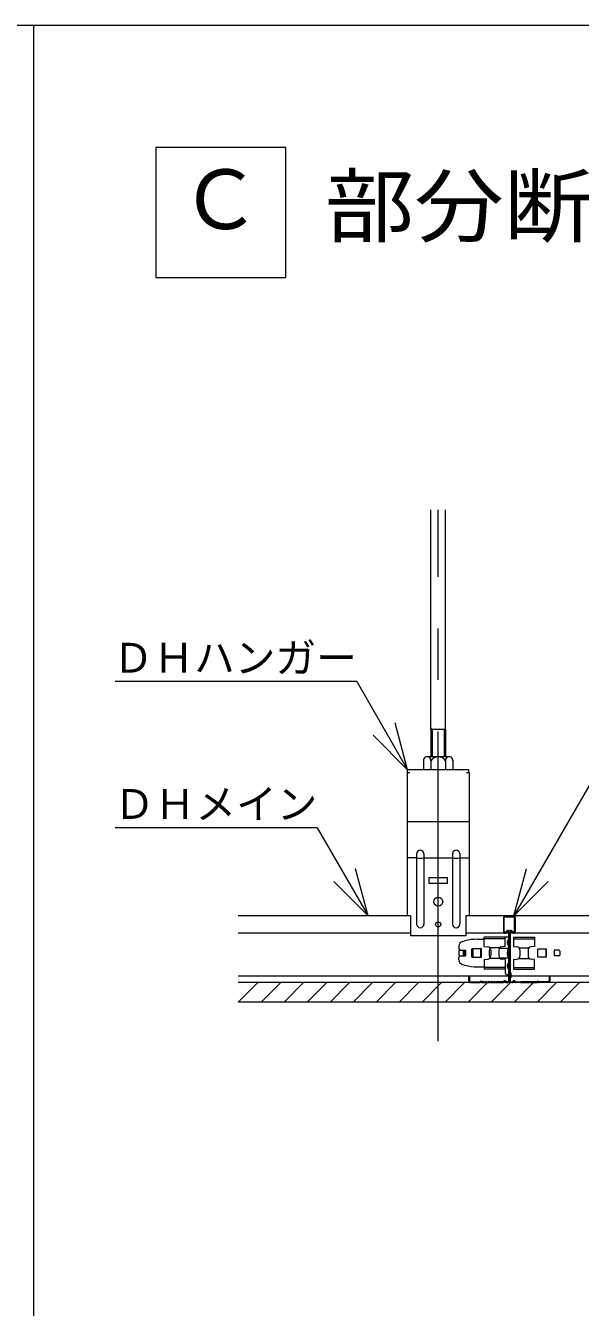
# Model space of a CAD drawing. Units: millimetres, scale not verified. Extents: x -2077 to 2023, y -1433 to 1417.
# Drawn here: x -1127 to -786, y 628 to 1417 of the extents above; entities that cross this region are included whole.
import ezdxf
from ezdxf.enums import TextEntityAlignment as Align

# ---------------------------------------------------------------- set-up
doc = ezdxf.new("R2010")
doc.units = ezdxf.units.MM
doc.header["$LTSCALE"] = 10
doc.linetypes.add('USER1', pattern=[28.575, 19.05, -3.175, 3.175, -3.175])
for name, color, linetype, lineweight in [('1-0_断面', 7, 'Continuous', 9), ('1-2_文字', 7, 'Continuous', 9), ('F-0_図枠', 7, 'Continuous', 9), ('F-1_レイアウト', 7, 'Continuous', 9)]:
    doc.layers.add(name, color=color, linetype=linetype, lineweight=lineweight)
doc.styles.add('ＭＳ ゴシック', font='')
doc.styles.get('ＭＳ ゴシック').set_extended_font_data('MS Gothic')

msp = doc.modelspace()

# ---------------------------------------------------------------- linework, layer by layer
at = {"layer": '1-0_断面'}
for p, q in [((-878.22, 984.18), (-878.22, 1119.18)), ((-869.22, 984.18), (-869.22, 1119.18)), ((-878.22, 984.18), (-878.22, 967.18)), ((-877.42, 984.18), (-878.22, 984.18)), ((-877.42, 984.18), (-877.42, 967.18)), ((-877.42, 984.18), (-869.22, 984.18)), ((-870.02, 984.18), (-870.02, 967.18)), ((-869.22, 984.18), (-869.22, 967.18)), ((-882.72, 965.16), (-882.72, 959.18)), ((-866.97, 967.18), (-880.47, 967.18)), ((-878.22, 964.68), (-878.22, 959.18)), ((-869.22, 964.68), (-869.22, 959.18)), ((-864.72, 965.16), (-864.72, 959.18)), ((-892.72, 957.58), (-892.72, 869.38)), ((-892.72, 957.58), (-891.12, 957.58)), ((-854.92, 959.18), (-892.52, 959.18)), ((-892.52, 957.58), (-892.52, 959.18)), ((-856.32, 957.58), (-854.72, 957.58)), ((-854.92, 957.58), (-854.92, 959.18)), ((-854.72, 957.58), (-854.72, 869.38)), ((-854.72, 927.18), (-892.72, 927.18)), ((-886.97, 907.73), (-886.97, 864.23)), ((-882.47, 907.73), (-882.47, 864.23)), ((-864.97, 907.73), (-864.97, 864.23)), ((-860.47, 907.73), (-860.47, 864.23)), ((-886.97, 904.95), (-892.72, 904.95)), ((-882.47, 904.95), (-864.97, 904.95)), ((-860.47, 904.95), (-854.72, 904.95)), ((-890.72, 869.18), (-996.74, 869.18)), ((-890.72, 869.38), (-892.72, 869.38)), ((-890.72, 869.38), (-890.72, 856.98)), ((-854.72, 869.38), (-856.72, 869.38)), ((-856.72, 869.38), (-856.72, 856.98)), ((-735.89, 869.18), (-856.72, 869.18)), ((-833.6, 868.18), (-833.6, 859.58)), ((-833.1, 859.58), (-833.1, 868.18)), ((-832.6, 869.18), (-827.3, 869.18)), ((-832.6, 868.68), (-827.3, 868.68)), ((-826.8, 859.58), (-826.8, 868.18)), ((-826.3, 868.18), (-826.3, 859.58)), ((-832.23, 859.25), (-831.49, 859.99)), ((-827.67, 859.25), (-828.41, 859.99)), ((-890.72, 858.58), (-996.74, 858.58)), ((-856.72, 856.98), (-890.72, 856.98)), ((-858.73, 853.48), (-857.3, 853.86)), ((-735.89, 858.58), (-856.72, 858.58)), ((-849.54, 854.88), (-845.45, 854.88)), ((-832.45, 856.21), (-845.45, 856.21)), ((-845.45, 850.38), (-845.45, 856.21)), ((-832.45, 855.18), (-845.45, 855.18)), ((-832.45, 850.38), (-832.45, 856.21)), ((-831.89, 858.88), (-831.13, 859.64)), ((-831.45, 856.38), (-830.45, 856.38)), ((-830.45, 859.35), (-830.45, 829.18)), ((-829.95, 859.35), (-829.95, 829.18)), ((-829.95, 858.32), (-829.95, 829.18)), ((-829.45, 859.35), (-829.45, 829.18)), ((-828.01, 858.88), (-828.77, 859.64)), ((-827.45, 856.21), (-814.45, 856.21)), ((-827.45, 856.21), (-827.45, 850.38)), ((-827.45, 855.18), (-814.45, 855.18)), ((-814.45, 856.21), (-814.45, 850.38)), ((-860.95, 850.58), (-860.95, 848.98)), ((-860.95, 847.63), (-860.95, 845.13)), ((-860.45, 848.13), (-857.45, 848.13)), ((-860.45, 844.63), (-857.45, 844.63)), ((-860.15, 848.18), (-856.95, 848.18)), ((-860.15, 844.58), (-856.95, 844.58)), ((-858.45, 848.13), (-858.45, 844.63)), ((-857.95, 848.13), (-857.95, 844.63)), ((-857.45, 848.13), (-857.45, 844.63)), ((-856.95, 848.18), (-856.95, 844.58)), ((-852.33, 848.88), (-852.33, 843.88)), ((-845.45, 850.38), (-843.28, 850.19)), ((-842.45, 847.38), (-842.45, 845.38)), ((-835.82, 849.66), (-842.08, 849.66)), ((-841.45, 848.2), (-841.45, 844.57)), ((-836.45, 848.2), (-836.45, 844.57)), ((-836.06, 849.38), (-830.45, 849.38)), ((-832.45, 850.38), (-834.62, 850.19)), ((-827.45, 850.38), (-825.28, 850.19)), ((-824.08, 849.66), (-817.82, 849.66)), ((-823.45, 848.2), (-823.45, 844.57)), ((-818.45, 848.2), (-818.45, 844.57)), ((-814.45, 850.38), (-816.62, 850.19)), ((-812.45, 848.88), (-807.35, 848.88)), ((-807.57, 848.88), (-807.57, 843.88)), ((-807.45, 848.88), (-807.45, 843.88)), ((-807.35, 848.88), (-807.35, 843.88)), ((-802.45, 848.13), (-802.45, 844.63)), ((-799.45, 848.13), (-802.45, 848.13)), ((-799.45, 844.63), (-802.45, 844.63)), ((-798.95, 847.63), (-798.95, 845.13)), ((-860.95, 842.18), (-860.95, 843.78)), ((-858.73, 839.29), (-857.3, 838.9)), ((-849.54, 837.88), (-845.45, 837.88)), ((-845.45, 842.38), (-843.28, 842.57)), ((-845.45, 842.38), (-845.45, 836.55)), ((-832.45, 837.58), (-845.45, 837.58)), ((-832.45, 836.55), (-845.45, 836.55)), ((-835.82, 843.11), (-842.08, 843.11)), ((-836.06, 843.38), (-830.45, 843.38)), ((-832.45, 842.38), (-834.62, 842.57)), ((-832.45, 842.38), (-832.45, 836.55)), ((-832.45, 837.88), (-832.45, 834.18)), ((-827.45, 842.38), (-825.28, 842.57)), ((-827.45, 842.38), (-827.45, 836.55)), ((-827.45, 837.58), (-814.45, 837.58)), ((-827.45, 836.55), (-814.45, 836.55)), ((-824.08, 843.11), (-817.82, 843.11)), ((-814.45, 842.38), (-816.62, 842.57)), ((-814.45, 836.55), (-814.45, 842.38)), ((-735.89, 832.18), (-996.74, 832.18)), ((-854.95, 829.18), (-854.95, 832.18)), ((-854.95, 832.18), (-854.45, 832.18)), ((-854.45, 832.18), (-854.45, 829.18)), ((-853.95, 828.68), (-848.22, 828.68)), ((-847.95, 828.88), (-848.08, 828.74)), ((-847.59, 828.52), (-847.73, 828.39)), ((-847.31, 828.52), (-847.17, 828.39)), ((-846.82, 828.74), (-846.96, 828.88)), ((-846.52, 828.68), (-846.68, 828.68)), ((-845.38, 828.68), (-844.82, 828.68)), ((-843.68, 828.68), (-843.12, 828.68)), ((-841.98, 828.68), (-841.42, 828.68)), ((-840.28, 828.68), (-839.72, 828.68)), ((-838.58, 828.68), (-838.02, 828.68)), ((-834, 828.68), (-836.88, 828.68)), ((-833.7, 828.83), (-833.54, 829.01)), ((-833.16, 828.69), (-833.31, 828.5)), ((-832.54, 828.69), (-832.39, 828.5)), ((-832.01, 828.83), (-832.16, 829.01)), ((-830.95, 828.68), (-831.7, 828.68)), ((-831.45, 833.18), (-830.45, 833.18)), ((-830.45, 834.28), (-828.75, 834.28)), ((-830.45, 831.28), (-828.75, 831.28)), ((-828.95, 828.68), (-828.2, 828.68)), ((-828.75, 831.28), (-828.75, 834.28)), ((-827.9, 828.83), (-827.74, 829.01)), ((-827.36, 828.69), (-827.51, 828.5)), ((-826.74, 828.69), (-826.59, 828.5)), ((-826.21, 828.83), (-826.36, 829.01)), ((-825.9, 828.68), (-823.02, 828.68)), ((-821.32, 828.68), (-821.88, 828.68)), ((-819.62, 828.68), (-820.18, 828.68)), ((-817.92, 828.68), (-818.48, 828.68)), ((-816.22, 828.68), (-816.78, 828.68)), ((-814.52, 828.68), (-815.08, 828.68)), ((-813.38, 828.68), (-813.22, 828.68)), ((-813.08, 828.74), (-812.95, 828.88)), ((-812.59, 828.52), (-812.73, 828.39)), ((-812.31, 828.52), (-812.17, 828.39)), ((-811.96, 828.88), (-811.82, 828.74)), ((-805.95, 828.68), (-811.68, 828.68)), ((-805.45, 832.18), (-805.45, 829.18)), ((-804.95, 832.18), (-805.45, 832.18)), ((-804.95, 829.18), (-804.95, 832.18)), ((-849.22, 828.18), (-996.74, 828.18)), ((-996.74, 816.18), (-984.74, 828.18)), ((-982.6, 816.18), (-970.6, 828.18)), ((-968.46, 816.18), (-956.46, 828.18)), ((-954.31, 816.18), (-942.31, 828.18)), ((-940.17, 816.18), (-928.17, 828.18)), ((-926.03, 816.18), (-914.03, 828.18)), ((-911.89, 816.18), (-899.89, 828.18)), ((-897.74, 816.18), (-885.74, 828.18)), ((-883.6, 816.18), (-871.6, 828.18)), ((-869.46, 816.18), (-857.46, 828.18)), ((-865.95, 828.14), (-865.91, 828.18)), ((-855.32, 816.18), (-843.32, 828.18)), ((-853.95, 828.18), (-848.22, 828.18)), ((-846.52, 828.18), (-846.68, 828.18)), ((-845.38, 828.18), (-844.82, 828.18)), ((-843.12, 828.18), (-843.68, 828.18)), ((-841.42, 828.18), (-841.98, 828.18)), ((-841.18, 816.18), (-829.18, 828.18)), ((-840.28, 828.18), (-839.72, 828.18)), ((-838.02, 828.18), (-838.58, 828.18)), ((-836.88, 828.18), (-834.02, 828.18)), ((-831.7, 828.18), (-830.95, 828.18)), ((-828.2, 828.18), (-828.95, 828.18)), ((-827.03, 816.18), (-815.03, 828.18)), ((-823.02, 828.18), (-825.89, 828.18)), ((-821.88, 828.18), (-821.32, 828.18)), ((-820.18, 828.18), (-819.62, 828.18)), ((-818.48, 828.18), (-817.92, 828.18)), ((-816.78, 828.18), (-816.22, 828.18)), ((-815.08, 828.18), (-814.52, 828.18)), ((-813.38, 828.18), (-813.22, 828.18)), ((-812.89, 816.18), (-800.89, 828.18)), ((-805.95, 828.18), (-811.68, 828.18)), ((-798.75, 816.18), (-786.75, 828.18)), ((-448.89, 816.18), (-996.74, 816.18))]:
    msp.add_line(p, q, dxfattribs=at)
at = {"layer": '1-0_断面', "color": 4, "linetype": 'USER1'}
msp.add_line((-873.72, 792.22), (-873.72, 1119.18), dxfattribs=at)
at = {"layer": '1-0_断面'}
for points in [[(-868.22, 889.28), (-879.22, 889.28), (-879.22, 892.78), (-868.22, 892.78)], [(-852.55, 843.83), (-847.05, 843.83), (-847.05, 848.93), (-852.55, 848.93)], [(-852.55, 843.88), (-847.45, 843.88), (-847.45, 848.88), (-852.55, 848.88)]]:
    msp.add_lwpolyline(points, close=True, dxfattribs=at)
for points in [[(-852.55, 843.83), (-853.05, 843.83), (-853.05, 848.93), (-852.55, 848.93)], [(-807.35, 843.88), (-812.45, 843.88), (-812.45, 848.88)], [(-448.89, 816.18), (-448.89, 828.18), (-848.72, 828.18)]]:
    msp.add_lwpolyline(points, dxfattribs=at)
for centre, radius in [((-873.72, 877.98), 2.75), ((-873.72, 863.98), 1.6)]:
    msp.add_circle(centre, radius, dxfattribs=at)
for centre, radius, start, end in [((-880.47, 964.92), 2.26, 353.97442, 186.02558), ((-873.72, 961.88), 5.3, 31.89079, 148.10921), ((-866.97, 964.92), 2.26, 353.97442, 186.02558), ((-884.72, 907.47), 2.27, 6.73292, 173.26708), ((-862.72, 907.47), 2.27, 6.73292, 173.26708), ((-884.72, 921.81), 17, 262.39609, 277.60391), ((-862.72, 921.81), 17, 262.39609, 277.60391), ((-832.6, 868.18), 1, 90, 180), ((-832.6, 868.18), 0.5, 90, 180), ((-827.3, 868.18), 1, 0, 90), ((-827.3, 868.18), 0.5, 0, 90), ((-884.72, 864.23), 2.25, 180, 0), ((-862.72, 864.23), 2.25, 180, 0), ((-830.85, 859.35), 0.9, 0, 135), ((-829.05, 859.35), 0.9, 45, 180), ((-857.95, 850.58), 3, 105, 180), ((-849.54, 824.88), 30, 90, 105), ((-832.6, 859.58), 1, 180, 315), ((-832.6, 859.58), 0.5, 180, 317.84797), ((-831.45, 855.38), 1, 90, 180), ((-828.35, 852.88), 2.9, 136.39718, 223.60282), ((-830.85, 859.35), 0.4, 0, 135), ((-829.05, 859.35), 0.4, 45, 180), ((-827.3, 859.58), 1, 225, 0), ((-827.3, 859.58), 0.5, 222.15203, 0), ((-860.15, 848.98), 0.8, 180, 270), ((-860.45, 847.63), 0.5, 90, 180), ((-860.45, 845.13), 0.5, 180, 270), ((-860.15, 843.78), 0.8, 90, 180), ((-843.45, 848.2), 2, 0, 85), ((-843.45, 844.57), 2, 275, 0), ((-840.45, 847.38), 2, 125.77673, 180), ((-840.45, 845.38), 2, 180, 234.22327), ((-834.45, 848.2), 2, 95, 180), ((-834.45, 844.57), 2, 180, 265), ((-825.23, 846.38), 6.03, 150.13717, 209.86283), ((-825.45, 848.2), 2, 0, 85), ((-825.45, 844.57), 2, 275, 0), ((-816.45, 848.2), 2, 95, 180), ((-816.45, 844.57), 2, 180, 265), ((-799.45, 847.63), 0.5, 0, 90), ((-799.45, 845.13), 0.5, 270, 0), ((-857.95, 842.18), 3, 180, 255), ((-849.54, 867.88), 30, 255, 270), ((-828.35, 838.38), 2.9, 136.39718, 223.60282), ((-853.95, 829.18), 1, 180, 270), ((-853.95, 829.18), 0.5, 180, 270), ((-848.22, 828.88), 0.2, 270, 315), ((-848.22, 828.88), 0.7, 270, 315), ((-847.45, 828.38), 0.7, 45, 135), ((-847.45, 828.38), 0.2, 45, 135), ((-846.68, 828.88), 0.7, 225, 270), ((-846.68, 828.88), 0.2, 225, 270), ((-846.52, 828.88), 0.2, 270, 308.94244), ((-846.52, 828.88), 0.7, 270, 308.94244), ((-845.95, 828.18), 0.7, 51.05756, 128.94244), ((-845.95, 828.18), 0.2, 53.1301, 128.94244), ((-845.38, 828.88), 0.7, 231.05756, 270), ((-845.38, 828.88), 0.2, 231.05756, 270), ((-844.82, 828.88), 0.2, 270, 308.94244), ((-844.82, 828.88), 0.7, 270, 308.94244), ((-844.25, 828.18), 0.7, 51.05756, 128.94244), ((-844.25, 828.18), 0.2, 51.05756, 126.8699), ((-843.68, 828.88), 0.7, 231.05756, 270), ((-843.68, 828.88), 0.2, 231.05756, 270), ((-843.12, 828.88), 0.2, 270, 308.94244), ((-843.12, 828.88), 0.7, 270, 308.94244), ((-842.55, 828.18), 0.7, 51.05756, 128.94244), ((-842.55, 828.18), 0.2, 51.05756, 126.8699), ((-841.98, 828.88), 0.7, 231.05756, 270), ((-841.98, 828.88), 0.2, 231.05756, 270), ((-841.42, 828.88), 0.2, 270, 308.94244), ((-841.42, 828.88), 0.7, 270, 308.94244), ((-840.85, 828.18), 0.7, 51.05756, 128.94244), ((-840.85, 828.18), 0.2, 51.05756, 126.8699), ((-840.28, 828.88), 0.7, 231.05756, 270), ((-840.28, 828.88), 0.2, 231.05756, 270), ((-839.72, 828.88), 0.2, 270, 308.94244), ((-839.72, 828.88), 0.7, 270, 308.94244), ((-839.15, 828.18), 0.7, 51.05756, 128.94244), ((-839.15, 828.18), 0.2, 51.05756, 126.8699), ((-838.58, 828.88), 0.7, 231.05756, 270), ((-838.58, 828.88), 0.2, 231.05756, 270), ((-838.02, 828.88), 0.2, 270, 308.94244), ((-838.02, 828.88), 0.7, 270, 308.94244), ((-837.45, 828.18), 0.7, 51.05756, 128.94244), ((-837.45, 828.18), 0.2, 51.05756, 126.8699), ((-836.88, 828.88), 0.7, 231.05756, 270), ((-836.88, 828.88), 0.2, 231.05756, 270), ((-834, 829.08), 0.4, 270, 320), ((-834, 829.08), 0.9, 270, 320), ((-832.85, 828.43), 0.9, 40, 140), ((-832.85, 828.43), 0.4, 40, 140), ((-831.45, 834.18), 1, 180, 270), ((-831.7, 829.08), 0.9, 220, 270), ((-831.7, 829.08), 0.4, 220, 270), ((-830.95, 829.18), 0.5, 270, 0), ((-830.95, 829.18), 1, 270, 0), ((-828.95, 829.18), 1, 180, 270), ((-828.95, 829.18), 0.5, 180, 270), ((-828.2, 829.08), 0.4, 270, 320), ((-828.2, 829.08), 0.9, 270, 320), ((-827.05, 828.43), 0.9, 40, 140), ((-827.05, 828.43), 0.4, 40, 140), ((-825.9, 829.08), 0.9, 220, 270), ((-825.9, 829.08), 0.4, 220, 270), ((-823.02, 828.88), 0.2, 270, 308.94244), ((-823.02, 828.88), 0.7, 270, 308.94244), ((-822.45, 828.18), 0.7, 51.05756, 128.94244), ((-822.45, 828.18), 0.2, 53.1301, 128.94244), ((-821.88, 828.88), 0.7, 231.05756, 270), ((-821.88, 828.88), 0.2, 231.05756, 270), ((-821.32, 828.88), 0.2, 270, 308.94244), ((-821.32, 828.88), 0.7, 270, 308.94244), ((-820.75, 828.18), 0.7, 51.05756, 128.94244), ((-820.75, 828.18), 0.2, 53.1301, 128.94244), ((-820.18, 828.88), 0.7, 231.05756, 270), ((-820.18, 828.88), 0.2, 231.05756, 270), ((-819.62, 828.88), 0.2, 270, 308.94244), ((-819.62, 828.88), 0.7, 270, 308.94244), ((-819.05, 828.18), 0.7, 51.05756, 128.94244), ((-819.05, 828.18), 0.2, 53.1301, 128.94244), ((-818.48, 828.88), 0.7, 231.05756, 270), ((-818.48, 828.88), 0.2, 231.05756, 270), ((-817.92, 828.88), 0.2, 270, 308.94244), ((-817.92, 828.88), 0.7, 270, 308.94244), ((-817.35, 828.18), 0.7, 51.05756, 128.94244), ((-817.35, 828.18), 0.2, 53.1301, 128.94244), ((-816.78, 828.88), 0.7, 231.05756, 270), ((-816.78, 828.88), 0.2, 231.05756, 270), ((-816.22, 828.88), 0.2, 270, 308.94244), ((-816.22, 828.88), 0.7, 270, 308.94244), ((-815.65, 828.18), 0.7, 51.05756, 128.94244), ((-815.65, 828.18), 0.2, 53.1301, 128.94244), ((-815.08, 828.88), 0.7, 231.05756, 270), ((-815.08, 828.88), 0.2, 231.05756, 270), ((-814.52, 828.88), 0.2, 270, 308.94244), ((-814.52, 828.88), 0.7, 270, 308.94244), ((-813.95, 828.18), 0.7, 51.05756, 128.94244), ((-813.95, 828.18), 0.2, 51.05756, 126.8699), ((-813.38, 828.88), 0.7, 231.05756, 270), ((-813.38, 828.88), 0.2, 231.05756, 270), ((-813.22, 828.88), 0.2, 270, 315), ((-813.22, 828.88), 0.7, 270, 315), ((-812.45, 828.38), 0.7, 45, 135), ((-812.45, 828.38), 0.2, 45, 135), ((-811.68, 828.88), 0.7, 225, 270), ((-811.68, 828.88), 0.2, 225, 270), ((-805.95, 829.18), 0.5, 270, 0), ((-805.95, 829.18), 1, 270, 0)]:
    msp.add_arc(centre, radius, start, end, dxfattribs=at)
at = {"layer": '1-2_文字'}
for p, q in [((-1047.43, 1342.18), (-1047.43, 1262.18)), ((-967.43, 1342.18), (-1047.43, 1342.18)), ((-967.43, 1262.18), (-967.43, 1342.18)), ((-1047.43, 1262.18), (-967.43, 1262.18)), ((-923.85, 1013.45), (-1072.39, 1013.45)), ((-892.52, 959.18), (-913.73, 980.4)), ((-948.06, 923.45), (-1072.39, 923.45)), ((-916.72, 869.18), (-924.49, 898.16)), ((-827.28, 869.18), (-806.06, 890.4))]:
    msp.add_line(p, q, dxfattribs=at)
for points in [[(-923.85, 1013.45), (-892.52, 959.18), (-900.28, 988.16)], [(-758.61, 988.12), (-827.28, 869.18), (-819.51, 898.16)], [(-948.06, 923.45), (-916.72, 869.18), (-937.94, 890.4)]]:
    msp.add_lwpolyline(points, dxfattribs=at)
at = {"layer": 'F-0_図枠'}
msp.add_line((2022.57, 1417.18), (-2077.43, 1417.18), dxfattribs=at)
at = {"layer": 'F-1_レイアウト'}
msp.add_line((-1122.43, -747.82), (-1122.43, 1417.18), dxfattribs=at)

# ---------------------------------------------------------------- texts
at = {"layer": '1-2_文字', "style": 'ＭＳ ゴシック'}
for s, height, p in [('Ｃ', 36.66, (-1032.71, 1281.01)), ('ＤＨハンガー', 18.33, (-1073.85, 1013.45)), ('ＤＨメイン', 18.33, (-1073.06, 923.45))]:
    msp.add_text(s, height=height, dxfattribs=at).set_placement(p, align=Align.BOTTOM_LEFT)
at = {"layer": '1-2_文字', "style": 'ＭＳ ゴシック', "width": 1.1}
msp.add_text('部分断面図\u3000②', height=36.66, dxfattribs=at).set_placement((-943.39, 1276.87), align=Align.BOTTOM_LEFT)

doc.saveas('drawing.dxf')
